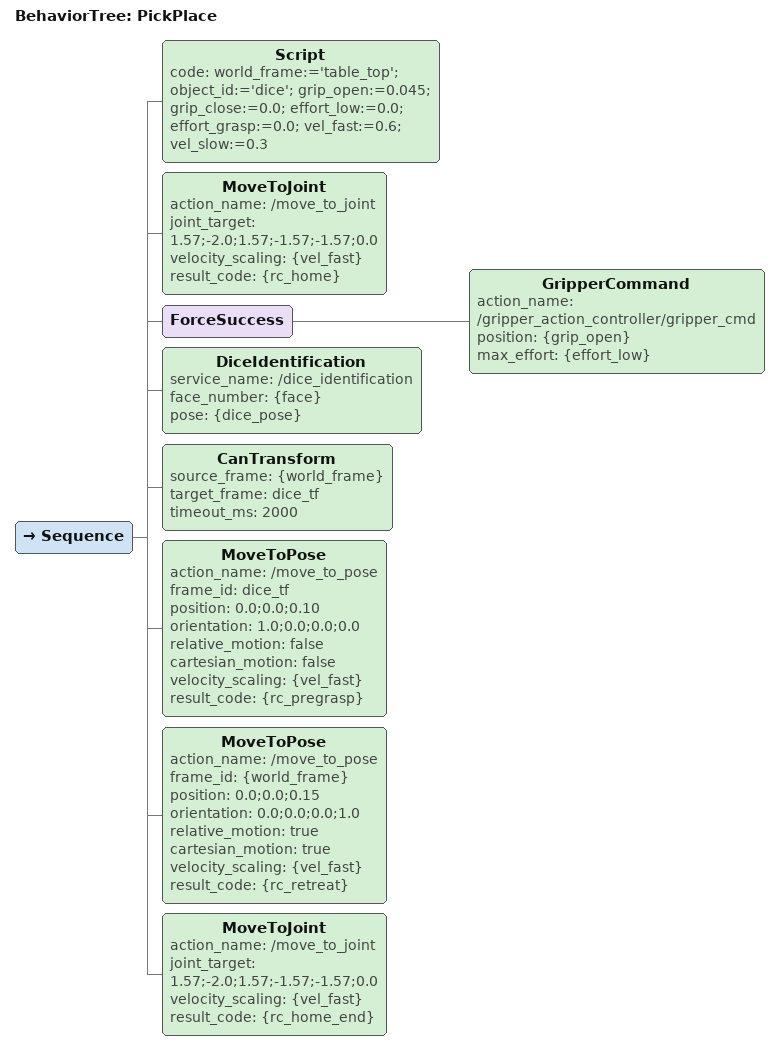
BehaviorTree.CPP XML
<?xml version="1.0" encoding="UTF-8"?>
<root BTCPP_format="4" main_tree_to_execute="PickPlace">

  <BehaviorTree ID="PickPlace">
    <Sequence>

      <Script code="world_frame:='table_top';
                    object_id:='dice';
                    grip_open:=0.045;
                    grip_close:=0.0;
                    effort_low:=0.0;
                    effort_grasp:=0.0;
                    vel_fast:=0.6;
                    vel_slow:=0.3" />

      <MoveToJoint action_name="/move_to_joint"
                   joint_target="1.57;-2.0;1.57;-1.57;-1.57;0.0"
                   velocity_scaling="{vel_fast}"
                   result_code="{rc_home}"/>

      <ForceSuccess>
        <GripperCommand action_name="/gripper_action_controller/gripper_cmd"
                        position="{grip_open}"
                        max_effort="{effort_low}"/>
      </ForceSuccess>

      <DiceIdentification service_name="/dice_identification"
                          face_number="{face}"
                          pose="{dice_pose}"/>

      <CanTransform source_frame="{world_frame}"
                    target_frame="dice_tf"
                    timeout_ms="2000"/>

      <MoveToPose action_name="/move_to_pose"
                  frame_id="dice_tf"
                  position="0.0;0.0;0.10"
                  orientation="1.0;0.0;0.0;0.0"
                  relative_motion="false"
                  cartesian_motion="false"
                  velocity_scaling="{vel_fast}"
                  result_code="{rc_pregrasp}"/>

      <!-- 6. Sollevamento: relativo nel frame WORLD e non nel tip, cosi' +Z
           e' su senza ambiguita' di segno e non dipende dall'orientamento
           dell'utensile. -->

      <!-- 8. Il gripper e' gia' aperto: se il BLOCCO PRESA e' attivo, questo
           e' il rilascio; altrimenti e' un no-op innocuo. -->

      <MoveToPose action_name="/move_to_pose"
                  frame_id="{world_frame}"
                  position="0.0;0.0;0.15"
                  orientation="0.0;0.0;0.0;1.0"
                  relative_motion="true"
                  cartesian_motion="true"
                  velocity_scaling="{vel_fast}"
                  result_code="{rc_retreat}"/>

      <MoveToJoint action_name="/move_to_joint"
                   joint_target="1.57;-2.0;1.57;-1.57;-1.57;0.0"
                   velocity_scaling="{vel_fast}"
                   result_code="{rc_home_end}"/>

    </Sequence>
  </BehaviorTree>

</root>
